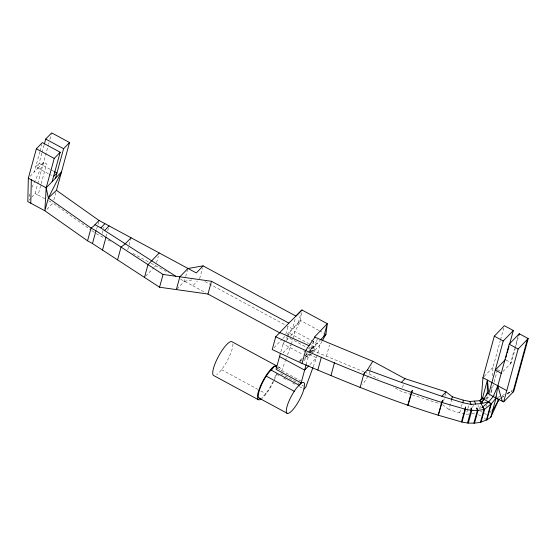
<?xml version="1.0" encoding="UTF-8"?>
<svg xmlns="http://www.w3.org/2000/svg" width="556" height="556" viewBox="0 0 556 556"><rect width="100%" height="100%" fill="white"/><g stroke="black" fill="none" stroke-linecap="round" stroke-linejoin="round"><path stroke-width="0.42" stroke-dasharray="2.78 2.08" d="M491.184 390.277L490.913 393.69L493.867 382.917M491.247 389.429L491.455 386.872M492.331 375.786L493.012 367.266L500.289 340.661M287.111 334.378L300.469 320.485L301.519 312.361M30.121 176.301L34.291 171.971L39.81 151.795M40.039 150.961L41.867 144.268M41.832 153.282L37.669 168.454L34.291 171.971M42.061 152.448L44.126 144.914M31.706 197.234L35.049 193.495L37.53 184.453M37.759 183.633L48.323 145.123M48.546 144.303L48.991 142.67M49.887 139.403L51.451 133.69M44.779 198.68L38.079 195.059L40.998 184.383M41.227 183.563L46.614 163.86L43.618 162.269L37.669 168.454M53.835 199.91L56.239 191.132M96.626 229.267L97.717 225.27M97.939 224.471L98.808 221.281M102.283 233.235L103.374 229.246M103.59 228.446L104.028 226.848M106.238 236.293L106.891 233.895M107.767 230.705L108.42 228.307M127.762 249.762L128.86 245.773M129.075 244.974L130.82 238.587M156.556 262.578L158.3 256.191M176.912 289.044L184.377 281.287L185.468 277.298M185.683 276.499L187.65 269.312M199.618 278.653L202.453 268.277M280.849 351.774L283.032 343.796L286.625 337.311M285.805 334.295L287.987 326.309M287.278 339.375L287.716 337.784M287.938 336.985L289.03 332.995L300.852 320.694L318.79 330.389M295.055 319.255L292.435 328.839L287.111 325.955M291.365 344.268L292.671 339.48M292.894 338.68L294.854 331.501L300.852 320.694L300.469 320.485M298.343 322.695L300.963 313.118M306.154 364.541L308.121 357.362L310.116 353.762M308.594 352.177L311.033 349.766L313.654 340.182M309.581 352.851L311.388 349.953L314.008 340.376M312.368 352.942L314.119 346.555L309.296 343.949M313.952 351.024L317.233 339.049M326.435 356.215L329.493 345.033M370.185 370.845L368.413 375.481M370.4 370.046L371.714 365.257M402.586 387.442L403.454 384.252M443.459 401.425L444.772 396.63M444.988 395.837L446.079 391.841M464.656 413.907L459.729 412.92L448.907 409.598L451.528 400.014M459.729 412.92L460.597 409.73M461.473 406.533L462.126 404.142M467.617 409.445L466.303 414.241L470.133 413.935M467.832 408.653L468.708 405.456M472.649 407.492L473.955 402.704M478 407.068L478.438 405.47M479.543 408.903L480.405 405.741M500.518 339.827L503.701 328.186M485.798 398.534L486.229 396.949M494.089 382.09L497.272 370.484M502.965 371.526L510.45 363.742L514.55 348.765M514.773 347.931L517.963 336.283M510.45 363.742L511.305 362.859L518.817 335.4M29.114 196.727L29.989 193.571M281.593 371.172L285.145 361.386M285.443 360.573L286.333 358.127M287.515 354.867L291.066 345.081M313.195 366.8L316.454 357.828L319.943 345.067L321.945 341.467M32.012 187.282L43.618 162.269M287.028 336.595L289.03 332.995L308.545 343.545M310.519 353.039L314.119 346.555M305.383 356.201L307.711 353.776L308.677 354.297L302.527 362.825M367.961 376.203L363.902 382.716L362.248 384.432M489.975 412.642L491.386 410.557M480.537 408.417L481.489 407.034M486.722 399.416L489.579 395.267M485.895 406.561L486.841 405.178M28.912 200.355L31.143 197.86M47.01 209.292L52.966 203.107L91.344 230.288M145.665 276.186L153.915 267.61M154.505 266.998L155.68 265.775M180.603 279.244L192.814 285.721L197.345 281.009M274.004 347.702L282.378 339M282.976 338.375L284.769 336.512M284.095 342.691L283.032 343.796L302.798 354.485M286.215 340.48L290.197 336.352M290.774 335.741L294.854 331.501L319.943 345.067L312.875 352.414M283.087 352.872L290.774 344.88M313.799 346.388L309.497 350.753M300.031 360.587L302.401 358.127M305.946 354.436L307.134 353.206M308.448 348.32L311.033 349.766L319.971 340.467M300.136 361.65L301.887 359.836M308.761 352.685L311.388 349.953L363.756 371.728M304.625 358.516L308.677 354.297M311.36 351.51L312.43 350.391M311.443 353.901L308.121 357.362L303.555 354.895M309.928 364.611L316.454 357.828L306.571 352.483M484.13 376.495L493.012 367.266L494.506 368.065M486.02 398.77L489.482 395.177M507.239 394.114L512.264 390.576L507.399 393.676M298.85 361.817L302.506 358.203M304.938 355.791L307.982 352.775M501.144 397.658L503.924 395.886M499.594 398.986L501.679 397.658M502.374 397.213L503.764 396.331M497.502 397.533L501.366 395.844M502.137 395.511L504.459 394.496M507.545 393.148L511.409 391.459M184.377 281.287L191.994 279.967M471.662 413.817L475.491 413.518M411.357 394.6L401.495 391.438L393.259 386.983M412.177 394.864L441.763 404.351M364.548 372.054L369.309 374.035L378.295 378.893M35.049 193.495L38.079 195.059M506.092 360.045L511.305 362.859M289.836 338.291L307.704 347.917M311.033 349.766L311.388 349.953M50.248 169.358L39.087 163.325L35.688 166.863L48.337 173.701M50.992 169.761L53.223 170.97M49.081 174.104L52.056 175.71M480.592 411.294L482.087 412.1M319.547 330.806L324.106 333.266M204.942 281.531L286.354 325.545M48.497 200.688L52.966 203.107M309.324 347.326L311.603 348.556M96.271 233.652L104.187 237.933M107.85 239.914L110.88 241.554M132.87 253.439L150.356 262.898M151.121 263.308L168.517 272.711M303.527 350.843L305.807 352.073M278.257 366.752L279.71 367.537M277.472 368.329L300.921 381.006M280.71 373.618L298.954 383.48M301.991 385.127L303.513 385.947M279.001 375.585L275.978 373.952A17.493 4.441 -61.6 0 1 274.164 379.102M283.539 378.038L288.077 380.499M292.616 382.952L295.646 384.585M299.427 386.628L303.208 388.672M221.538 369.691L257.859 389.332M260.889 390.972L266.185 393.836M192.814 285.721L205.699 292.797M497.502 369.657L500.463 371.283M494.618 395.705L499.024 398.138M484.339 413.344L486.597 414.588M478.459 414.679L480.655 415.902M92.046 230.782L94.84 232.762M442.59 404.615L448.907 409.598M484.325 417.938L486.382 420.044M232.929 343.886A19.245 4.886 -61.6 0 1 227.522 360.218A19.245 4.886 -61.6 0 1 216.694 374.723M277.5 367.335A19.245 4.886 -61.6 0 1 277.576 368.837M276.825 373.055A19.245 4.886 -61.6 0 1 273.997 380.645M273.656 381.381A19.245 4.886 -61.6 0 1 261.883 398.457M273.093 381.513A17.493 4.441 -61.6 0 1 261.904 397.401M278.382 367.321A19.245 4.886 -61.6 0 1 280.481 370.407"/><path stroke-width="0.83" d="M482.163 399.326L487.41 380.144L487.313 392.995L486.66 395.365M52.146 181.624L60.187 152.247L42.325 142.593L36.376 148.779L28.335 178.156L27.8 201.606L44.855 210.78L87.542 240.804L92.47 243.535L159.565 287.23L207.972 294.048L280.057 333.016M30.795 203.19L31.317 179.762M60.187 152.247L54.231 158.432L46.197 187.81L44.855 210.78L48.351 198.005L61.501 171.901L46.197 187.81L48.351 198.005L91.038 228.03L95.966 230.761L163.061 274.455L211.468 281.273L288.863 323.119L302.033 310.033M481.176 399.896L482.942 377.732L494.319 336.158L504.382 325.691L513.313 330.521L509.442 344.664M288.863 323.119L275.7 336.797L272.211 349.571L302.033 363.422C346.735 382.389 391.709 400.869 438.156 415.179L461.445 421.9C467.652 423.491 474.171 423.54 480.433 422.268L483.928 409.494L481.19 403.607L487.313 392.995L495.959 398.207L503.68 401.842L513.751 391.382L528.2 338.562L519.269 333.739L509.199 344.199L497.828 385.774L493.325 396.317L488.717 401.87L481.19 403.607L471.154 404.393L462.946 402.752L463.217 400.153L452.403 396.824L446.079 391.841L404.983 378.664L372.805 361.261L314.877 337.186L314.522 336.992L327.31 323.696L301.839 309.921L295.931 316.065L203.107 265.879L187.872 268.513L179.831 276.867L176.342 289.641M303.965 389.082L304.577 383.883A17.493 4.441 -61.6 0 0 301.046 383.299L296.647 387.866L294.249 391.271A17.493 4.441 -61.6 0 0 287.521 413.435A17.493 4.441 -61.6 0 0 302.77 392.689L303.965 389.082L305.793 387.185L312.903 367.613M44.355 144.08L45.724 139.056L51.673 132.87L69.535 142.524L56.455 190.333L48.351 198.005M55.551 178.087L63.586 148.716L69.535 142.524M87.542 240.804L91.038 228.03L93.193 226.549L99.031 220.482L196.31 272.947L203.107 265.879M92.47 243.535L95.966 230.761M102.485 250.054L105.981 237.287M117.566 259.874L121.055 247.1L125.093 243.973L131.042 237.787M144.49 277.409L147.986 264.635L159.176 253.001M159.565 287.23L163.061 274.455M207.972 294.048L211.468 281.273M280.412 353.373L276.047 369.323L301.137 382.889L306.154 364.541M302.033 363.422L305.55 350.621L314.877 337.186M323.814 336.47L327.31 323.696L325.941 334.26L322.341 340.745M317.844 369.997L321.34 357.216M330.987 375.474L334.476 362.7M360.107 387.629L363.603 374.862L364.646 372.798L367.391 369.942L372.805 361.261M407.812 405.268L411.308 392.494L412.35 390.437L408.007 405.338M438.156 415.179L442.5 400.278L438.337 415.235M461.445 421.9L465.615 406.943L465.504 409.258L462.008 422.032M467.526 422.991L471.022 410.224L471.134 407.909L471.829 410.3L468.333 423.067M473.893 423.13L477.389 410.356L476.694 407.965L478.042 410.314L474.546 423.088M483.053 400.577L483.505 398.93L491.358 403.76L486.959 419.829L480.433 422.268M513.313 330.521L503.249 340.981L488.793 393.801L487.41 380.144M481.142 422.025L484.637 409.258L491.358 403.76L495.959 398.207L497.828 385.774L502.193 401.043M486.382 420.044L490.781 403.976L488.717 401.87L482.58 407.145L484.637 409.258C478.202 410.863 471.377 410.731 464.941 409.126L441.652 402.412C384.891 384.46 329.569 362.088 275.7 336.797M506.029 357.147L506.711 354.645M507.169 352.984L508.99 346.325M490.733 417.313L495.959 398.207L498.899 399.43L490.733 417.313L486.959 419.829M518.817 335.4L519.269 333.739M503.68 401.842L518.129 349.029L528.2 338.562M512.896 392.265L527.345 339.452M451.541 399.25L452.403 396.824M492.463 410.981L498.899 399.43L497.495 401.515M363.402 374.779L364.646 372.798M260.201 398.256A17.493 4.441 -61.6 0 1 266.255 376.134L268.652 372.728L274.692 366.147L276.867 367.328M53.543 176.516L56.948 172.979L53.967 171.373M94.965 224.707L100.838 227.884L104.903 223.658M100.838 227.884L104.618 230.545L109.073 225.91M320.52 339.897L325.941 334.26L325.628 334.086M308.907 365.674L304.625 370.122L279.536 356.563M301.137 382.889L298.968 385.141L270.967 370.018A17.493 4.441 -61.6 0 1 272.565 368.524M367.391 369.942L401.39 382.403L404.983 378.664M401.39 382.403L441.832 396.261L446.079 391.841M505.348 359.642L495.278 370.101L501.234 373.319M463.217 400.153L469.799 401.467L479.752 400.681L482.601 402.224M441.832 396.261L462.946 402.752M279.821 332.516L309.171 345.728M494.319 336.158L503.249 340.981M509.199 344.199L518.129 349.029M45.724 139.056L63.586 148.716M482.942 377.732L506.759 390.604M36.376 148.779L54.231 158.432M484.088 398.52L482.601 397.721L479.752 400.681L481.19 403.607M28.335 178.156L46.197 187.81M266.255 376.134L294.249 391.271M258.999 398.061L286.986 413.191M258.144 399.59L213.497 375.446A19.245 4.886 -61.6 0 1 218.932 355.576A19.245 4.886 -61.6 0 1 232.158 341.829L276.805 365.966A19.245 4.886 -61.6 0 0 275.484 365.751L273.608 366.689A19.245 4.886 -61.6 0 0 259.437 388.533A19.245 4.886 -61.6 0 0 261.348 398.867M175.786 276.283L104.618 230.545M56.455 190.333L99.031 220.482M474.393 401.105L475.748 404.031M469.799 401.467L471.154 404.393"/></g></svg>
